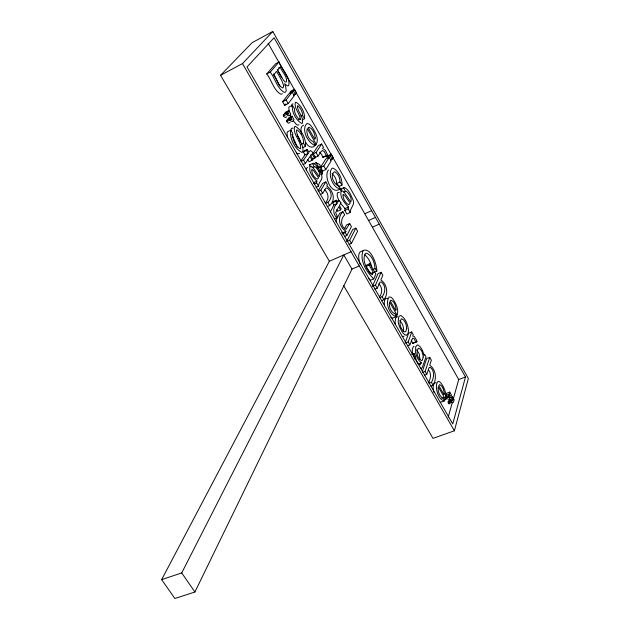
<?xml version="1.0" encoding="UTF-8"?>
<svg xmlns="http://www.w3.org/2000/svg" width="630" height="630" viewBox="0 0 630 630"><rect width="100%" height="100%" fill="white"/><g stroke="black" fill="none" stroke-linecap="round" stroke-linejoin="round"><path stroke-width="0.94" d="M316.158 187.338L318.536 186.22C318.213 182.22 323.529 179.408 321.623 175.258C319.67 170.943 317.796 165.351 313.291 163.217L309.322 164.918L310.165 166.588M374.511 272.073L376.85 271.081L374.984 268.561C374.858 262.805 372.023 255.181 366.353 253.102L365.368 253.591C361.462 260.851 367.101 269.64 372.267 274.822L373.354 272.436L369.164 265.143L369.849 263.655L375.866 274.129L373.732 278.901L370.59 280.232L368.77 278.657M290.958 130.623L291.367 128.386L293.1 128.071M376.85 271.081C377.063 265.238 371.078 246.865 363.093 250.559C359.265 260.655 366.691 272.058 373.732 278.901M348.469 207.002L345.019 208.577L344.783 210.412L346.839 214.011L350.296 212.444L348.24 208.845L348.469 207.002C344.555 203.104 339.034 196.489 341.389 190.764L342.744 190.992L344.358 192.481L350.871 202.002C352.288 198.19 349.075 193.591 346.24 191.221L343.673 192.126M291.517 106.1L291.871 104.249L292.989 103.934M342.003 185.133L339.964 181.999C340.176 178.18 338.279 173.644 334.782 171.84L334.144 171.903C329.939 175.589 333.546 183.196 337.562 185.472L338.491 185.094L340.326 188.701C333.254 188.732 327.293 173.974 331.892 168.407L333.065 168.084C338.719 171.179 342.366 178.66 342.003 185.133L338.578 186.724M337.554 185.165L336.53 183.598C336.837 179.881 334.924 176.014 332.034 173.715M318.536 186.22L316.599 182.85L316.858 181.18C313.244 177.589 307.818 171.321 310.251 166.068L311.574 166.328L313.134 167.761L319.315 176.715C320.804 173.203 317.63 168.864 315 166.682L311.795 167.879M419.966 359.328L419.241 353.871L416.635 349.792M302.014 119.976L304.597 118.692L302.471 115.361C302.746 111.754 300.455 108.053 297.856 105.73L297.415 105.84C297.376 111.817 303.991 116.999 302.432 123.126L301.801 123.535C295.974 120.291 291.69 112.148 292.344 105.336L288.879 107.084L289.012 111.809M305.416 146.404L303.424 143.152C304.132 138.214 300.904 132.891 297.171 129.906L296.525 130.134C296.305 137.655 304.566 144.12 302.668 151.901L301.92 152.436C294.659 148.814 289.422 138.277 290.721 130.182L292.737 133.418C291.981 139.08 295.517 145.9 300.195 148.916L300.636 148.617C301.368 141.01 292.698 134.584 294.509 126.827L295.226 126.354C301.668 129.804 306.361 139.057 305.416 146.404L303.061 147.554M304.597 118.692C304.944 112.597 301.164 104.95 295.793 102.162L295.312 102.501C293.856 108.549 300.274 113.699 300.211 119.558L299.683 119.747C296.557 117.251 294.037 112.817 294.549 108.722L292.344 105.336M330.317 212.042L333.861 205.041L336.995 203.6L335.672 201.293L336.294 200.182L337.617 202.49L338.79 200.419L341.043 202.679L339.405 205.608L341.208 208.758L340.594 209.884L337.459 211.31L336.554 209.735M411.603 354.28L413.957 353.367L413.697 355.249L414.611 359.092M334.357 218.87L336.727 217.799L337.184 216.035L335.64 212.688L338.782 206.727L340.594 209.884M313.488 183.456L313.693 182.676L316.858 181.18M343.547 285.484L432.991 438.362L454.387 430.794L468.35 378.504L272.782 31.5L252.134 42.659L220.563 75.301L329.364 261.253L161.65 579.631L174.864 598.5L194.922 591.995L351.997 269.089L359.265 265.954M465.483 377L452.757 423.943L247.007 66.969L274.089 37.769L465.483 377L458.711 379.52L453.206 399.247M448.221 417.099L452.159 403.011M451.899 398.932L452.482 396.868L449.418 397.995L448.828 400.058L449.662 401.507L452.734 400.389L451.899 398.932L448.828 400.058M403.184 331.671C404.334 327.757 402.562 323.355 399.814 320.528M447.52 398.829L446.402 399.089L445.552 398.373L445.371 396.987L448.45 395.853L449.702 396.183L449.985 395.585L449.151 394.128L449.741 392.08L446.678 393.207L446.079 395.262L446.914 396.719L446.623 397.309M430.755 386.143L433.101 385.261C436.944 378.85 436.023 369.582 429.747 365.187L431.369 360.163L429.739 357.32L426.667 358.502L422.305 371.747M433.101 385.261L431.448 382.394C434.023 377.709 435.015 370.763 430.077 367.251L429.046 367.692L426.801 374.322L424.455 375.212M428.581 382.741C430.526 378.63 431.755 373.543 428.447 369.771M445.363 399.239C446.875 394.041 444.575 388.568 441.811 384.198A8.875 3.103 69.3 0 0 439.134 381.583L437.669 381.693C434.086 386.513 438.63 401.279 444.835 400.83L443.229 397.68L442.504 397.908C439.039 395.727 437.637 390.75 438.212 386.788L445.363 399.239L443.811 399.814M426.801 374.322L425.14 371.44L429.739 357.32M407.492 345.783L409.839 344.854L412.713 338.097L414.217 338.822L415.855 342.129L412.752 343.35L411.114 340.043M405.011 343.153L408.153 341.917L411.76 331.947L413.256 334.561L412.721 336.058L414.28 336.522L416.257 339.657L416.973 341.562L415.855 342.129M405.342 342.248L408.665 333.175L411.76 331.947M381.504 300.699L383.867 299.723C388.891 293.541 386.977 284.319 380.866 279.877L382.859 275.302L381.142 272.31L378.047 273.625L372.716 285.626M379.764 297.683L382.127 296.698C385.662 292.257 386.009 285.421 381.158 281.917L379.984 282.169L377.236 288.201L374.874 289.194M379.347 297.147C382.481 293.06 382.638 287.398 378.803 283.807M420.572 368.141L421.486 368.29L422.289 367.526L426.014 356.832L424.502 354.186L424.092 355.399L422.533 350.532L420.478 347.059L418.139 345.051L417.147 345.043L415.705 346.807L415.564 352.367A7.655 2.725 68.7 0 0 417.265 357.612L419.013 360.651L421.383 362.77L419.919 365.022C417.241 363.282 415.516 359.667 415.509 356.462L413.957 353.367M397.042 315.102C398.979 309.968 396.333 304.416 393.632 300.069A9.088 3.276 67.7 0 0 390.734 297.132L389.096 297.006C384.851 302.762 389.655 315.48 396.404 316.543L394.719 313.26L393.9 313.37C390.442 311.055 388.663 306.07 389.521 301.998L397.042 315.102L395.482 315.732M372.33 286.485L375.48 285.162L381.142 272.31M452.734 400.389L452.112 401.223L451.206 400.664L448.127 401.79L448.316 403.176L449.159 403.893L450.269 403.625M349.067 244.432L351.438 243.385L357.627 231.178L355.871 228.107L352.768 229.493L346.933 240.794M161.65 579.631L181.724 572.922L343.791 254.937L351.997 269.089M346.484 241.66L349.642 240.266L355.871 228.107M344.492 236.486L346.862 235.431L351.445 226.627L349.666 223.532L346.547 224.934L344.484 228.824M349.666 223.532L346.012 229.399C340.483 226.8 340.247 218.886 344.712 214.869L342.925 211.751L339.798 213.168L336.215 220.059L336.168 222.13M342.082 234.037L345.248 232.627L345.933 231.32C339.609 227.328 336.696 217.492 342.925 211.751M336.995 203.6C332.624 207.735 332.766 213.617 336.727 217.799M333.861 205.041L332.538 202.734L333.168 201.624L336.294 200.182M327.285 206.64L329.663 205.545C336.239 199.718 332.955 190.197 326.773 185.945L327.474 184.771L325.836 181.912L322.702 183.385L318.158 190.843M325.45 203.451L327.82 202.356C332.664 198.072 332.12 191.307 326.97 187.858L325.899 188.197L322.67 193.402L320.292 194.512M325.088 203.081C329.561 199.245 328.608 193.024 324.411 189.614M318.449 191.299L320.82 190.189L325.836 181.912M321.536 169.777L322.347 171.187L325.812 169.541L331.191 160.847L329.214 157.358L325.797 158.996L320.331 167.659M330.466 160.075L332.175 159.264L333.199 157.602L331.23 154.137L327.828 155.768L326.789 157.413L330.199 155.783L331.23 154.137M321.198 167.249L323.796 166.005L329.214 157.358M315.63 156.224L314.646 157.728L318.118 156.059L321.024 151.562L322.45 150.468L324.387 151.759L326.316 155.665L327.852 155.531L325.387 150.373L322.607 148.459L323.434 147.184L321.639 144.018L318.221 145.68L312.614 154.169L316.087 152.491L321.639 144.018M307.716 159.508L308.991 161.729L312.134 160.225L312.811 159.177L310.692 155.468L311.645 154.311L312.748 155.019L314.543 158.177L312.197 159.303M303.038 164.572L305.424 163.43L309.999 156.508L312.134 160.225M301.164 161.327L303.55 160.178L308.157 153.287L306.519 150.428L307.212 149.404L308.85 152.263L310.377 150.609L311.866 151.413L315.567 157.5L314.543 158.177M300.888 160.941L305.014 154.815L308.157 153.287M305.014 154.815L303.377 151.956L304.077 150.924L307.212 149.404M316.189 144.278C319.213 138.994 315.417 132.725 312.74 128.087A10.466 3.764 64.6 0 0 309.157 124.141L307.03 123.448C300.675 129.229 308.023 143.317 315.252 145.498L313.275 141.632C308.637 140.01 305.794 133.276 307.251 128.575L316.189 144.278L314.464 145.113M292.029 116.188L288.902 117.763L287.808 119.212L290.95 117.637L292.029 116.188L294.037 119.7L292.509 121.511L290.926 121.118L289.832 120.031L289.737 118.731L286.595 120.306L286.682 121.606L287.776 122.693L288.729 123.197L290.052 122.417M288.8 110.534L285.666 112.116L284.563 113.55L287.705 111.967L288.8 110.534L290.808 114.054L289.272 115.849L287.674 115.44L286.571 114.345L286.485 113.046L283.342 114.636L283.421 115.928L284.524 117.022L285.477 117.542L286.815 116.77M288.178 103.603L294.249 95.784L292.202 92.161L288.768 93.917L282.61 101.706L284.705 105.368L288.178 103.603L286.083 99.934L292.202 92.161M293.643 95.232L295.36 94.358L296.51 92.87L294.47 89.271L291.06 91.019L289.887 92.5L293.312 90.744L294.47 89.271M284.705 105.368L285.815 103.942M280.24 67.111L277.625 70.174L283.539 80.286L285.248 82.034L286.422 81.884C287.595 76.443 281.846 71.914 280.24 67.111L278.523 68.016M270.223 72.135L279.019 61.992C281.744 69.568 290.446 76.844 288.745 85.585L287.146 85.814L284.595 83.648L285.642 86.412L286.209 90.586A10.214 3.685 63.7 0 1 284.099 92.326C276.924 88.09 275.16 78.309 270.223 72.135L266.734 73.962C271.68 80.12 273.436 89.909 280.626 94.106A10.198 3.709 63.6 0 0 282.264 93.594M266.734 73.962L275.601 63.795L279.019 61.992M328.458 170.029C323.434 175.636 331.349 196.166 340.326 188.701M220.563 75.301L242.479 63.591L272.782 31.5M290.95 117.637L291.926 119.346L290.942 119.716L289.737 118.731M414.036 346.256L413.209 346.862L412.303 349.154L412.437 353.58M287.705 111.967L288.69 113.684L287.697 114.046L286.485 113.046M299.502 153.436L297.675 153.862L296.344 153.059M298.974 124.842L297.423 125.102L296.289 124.362L293.588 121.141M404.169 336.066L403.247 336.625L402.176 336.373M282.61 101.706L286.083 99.934M412.752 343.35L416.973 341.562M283.421 115.928L286.571 114.345M287.123 114.479L288.69 113.684M286.682 121.606L289.832 120.031M290.359 120.133L291.926 119.346M300.746 116.227L302.471 115.361M298.636 119.739L300.368 118.881M290.721 130.182L287.564 131.749L287.059 133.158L287.438 137.537M301.069 144.302L303.424 143.152M315.252 145.498C311.598 149.42 307.479 145.861 305.676 142.364M303.377 151.956L306.519 150.428M310.59 155.153L312.149 154.397M312.448 158.996L315.567 157.5M311.244 159.933L312.811 159.177M319.607 152.2L321.631 154.429L322.891 157.311L326.316 155.665M327.852 155.531L322.891 157.311M313.677 163.824L316.024 162.697L319.552 164.454L321.497 167.848L322.458 173.943L320.898 174.683M316.559 167.107L318.126 166.367L320.079 167.1L320.394 170.328L322.458 173.943M317.74 168.218L320.079 167.1M318.827 171.069L320.394 170.328M314.22 183.968L316.599 182.85M336.53 183.598L339.964 181.999M341.239 191.488L340.153 189.346L344.413 187.504C349.177 189.764 351.091 195.749 353.178 200.301C355.218 204.758 349.863 208.097 350.296 212.444M332.538 202.734L335.672 201.293M336.452 201.498L338.79 200.419M344.783 210.412L348.24 208.845M364.778 213.767L371.645 210.672M368.582 220.492L375.448 217.421M345.933 231.32L342.775 232.73L341.751 232.218M372.377 227.186L379.236 224.138M329.364 261.253L351.067 251.748M369.849 263.655L366.723 265.002L366.03 266.49L369.164 265.143M372.645 269.561L374.984 268.561M370.219 273.767L373.354 272.436M396.404 316.543L392.734 318.079L390.789 317.457M418.257 363.967L421.383 362.77M422.793 372.33L425.14 371.44M303.589 125.157C300.03 126.449 300.841 131.276 301.715 134.119M429.101 383.276L431.448 382.394M446.079 395.262L449.151 394.128M441.669 398.247L443.229 397.68M446.914 396.719L449.985 395.585M445.552 398.373L448.639 397.239L449.489 397.963L450.6 397.703L451.45 395.065L449.741 392.08M444.063 401.113L440.149 402.318M448.316 403.176L451.395 402.05L452.238 402.767L453.348 402.499L454.183 399.853L452.482 396.868M340.153 189.346L341.893 189.323M309.322 164.918L310.149 164.721M397.688 316.725L396.136 317.378L395.545 318.473L395.073 322.82A8.954 3.237 68.1 0 0 395.356 324.552M307.708 167.548L306.629 167.989L306.314 170.265M362.825 250.968C356.564 251.22 358.848 260.615 360.25 264.458M436.039 382.741L434.566 382.859C432.345 385.568 433.156 389.505 434.031 392.6M449.033 402.342L448.127 401.79M387.623 298.415L385.977 298.297L384.757 299.864L384.213 302.51L384.544 305.786M339.302 192.583L337.948 192.363C335.971 194.812 338.121 198.316 339.105 200.805M364.715 254.796C368.463 257.757 370.629 262.45 371.771 267.002M345.019 208.577L340.373 203.065M286.595 120.306L287.241 120.968M283.342 114.636L283.988 115.298M181.724 572.922L194.922 591.995M297.179 134.907L299.455 139.025L300.486 142.325M366.495 267.293L369.755 272.955M303.55 160.178L305.424 163.43M320.82 190.189L322.67 193.402M327.82 202.356L329.663 205.545M345.248 232.627L346.862 235.431M349.642 240.266L351.438 243.385M375.48 285.162L377.236 288.201M382.127 296.698L383.867 299.723M408.153 341.917L409.839 344.854M242.479 63.591L454.387 430.794M316.087 152.491L318.118 156.059M323.796 166.005L325.812 169.541M316.024 162.697L318.126 166.367M273.577 73.954L280.003 86.231M268.112 43.21L458.711 379.52M293.312 90.744L295.36 94.358M330.199 155.783L332.175 159.264M277.294 69.757L281.704 77.608M312.464 163.414L314.157 166.745M343.586 187.764L345.382 191.331M290.178 114.991L291.068 116.826M291.887 134.442L297.36 147.239M451.206 400.664L451.395 402.05M448.45 395.853L448.639 397.239M283.736 85.837L282.917 88.05C277.783 86.137 276.987 78.64 273.562 74.923L276.594 71.379L281.941 80.876L283.736 85.837M408.516 330.687L408.067 333.357L406.381 335.38C402.688 334.349 401.192 330.049 399.617 326.915A8.97 3.221 68.1 0 1 398.207 321.56L398.664 317.213L399.255 316.118L400.798 315.465C405.815 318.52 408.012 325.072 408.516 330.687M444.229 393.277L444.095 394.805L438.748 385.489L439.779 384.631C442.795 386.151 443.866 390.143 444.229 393.277M423.179 357.115L422.47 359.927L421.604 360.699C417.588 358.809 415.721 352.194 418.21 348.406L418.674 348.201C422.005 349.422 422.958 353.91 423.179 357.115M406.689 328.45L405.917 331.246L404.956 331.978C400.782 329.947 398.428 322.954 401.247 318.977L401.759 318.788C405.271 320.268 406.492 324.93 406.689 328.45M395.994 309.188L395.79 310.629L390.167 300.825L390.891 300.163C394.404 301.14 395.648 305.92 395.994 309.188M343.059 194.883C342.83 198.678 345.382 203.033 348.729 204.797L350.209 203.214L344.807 195.489L343.744 194.631L343.059 194.883M311.811 169.895C311.511 173.463 314.031 177.518 317.158 179.18L318.646 177.802L313.504 170.525L312.488 169.69L311.811 169.895M315.205 138.001L314.842 139.38L308.164 127.638L309.157 127.228C313.071 128.953 314.968 133.946 315.205 138.001"/></g></svg>
